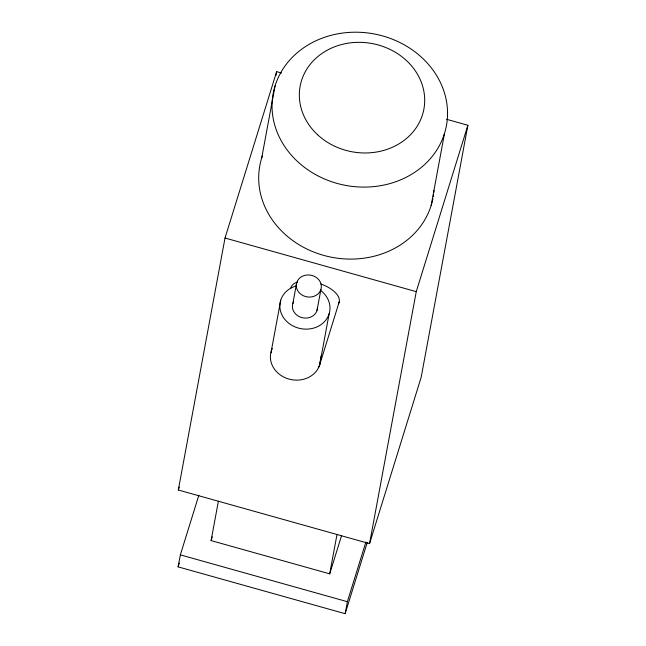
<?xml version="1.0" encoding="UTF-8"?>
<svg xmlns="http://www.w3.org/2000/svg" width="646" height="646" viewBox="0 0 646 646"><rect width="100%" height="100%" fill="white"/><g stroke="black" fill="none" stroke-linecap="round" stroke-linejoin="round"><path stroke-width="0.97" d="M318.276 367.679A25.17 12.137 17.2 0 0 319.681 364.804L321.119 356.019M446.523 119.276L467.882 125.267L421.176 377.248L369.552 543.633L178.32 490.007L225.018 238.027L276.649 71.641L281.503 73.006M367.243 542.487L345.15 613.7L178.118 566.865L180.347 554.866L198.863 495.199M275.907 75.614L276.649 71.641M261.727 157.89L275.067 85.894M341.556 535.631L329.702 573.85L211.089 540.589L218.396 501.143M280.719 300.228L271.263 351.23A25.17 12.137 17.2 0 0 271.183 352.853M292.824 303.628L296.716 282.625M317.024 310.411L320.917 289.416A12.589 11.006 10.5 0 0 305.59 275.204A12.589 11.006 10.5 0 0 299.938 293.445A12.589 11.006 10.5 0 0 320.917 289.416M272.297 348.452L271.263 351.23A25.17 22.012 10.5 0 0 288.94 379.073A25.17 22.012 10.5 0 0 319.681 364.804L329.129 313.811M329.702 573.85L337.01 534.404M345.15 613.7L347.37 601.701L365.886 542.034M431.173 205.404L444.513 133.407A88.098 77.052 10.5 0 0 337.236 33.931A88.098 77.052 10.5 0 0 297.62 161.605A88.098 77.052 10.5 0 0 444.513 133.407M369.552 543.633L416.25 291.645L467.882 125.267M178.32 490.007L179.217 487.116M178.118 566.865L179.313 563.013M211.089 540.589L212.276 536.769M319.681 364.804L339.287 301.617M225.018 238.027L416.25 291.645M180.347 554.866L347.37 601.701M320.594 290.434A25.17 22.012 10.5 0 1 321.474 324.324A25.17 22.012 10.5 0 1 283.505 317.598A25.17 22.012 10.5 0 1 295.811 286.041M317.461 307.569A12.589 11.006 10.5 0 1 302.183 317.687A12.589 11.006 10.5 0 1 293.575 301.844M290.87 288.043A25.17 12.137 17.2 0 1 297.669 282.003M320.884 283.982A25.17 12.137 17.2 0 1 338.383 303.838M432.909 198.572A88.098 77.052 10.5 0 1 326.416 256.107A88.098 77.052 10.5 0 1 262.316 156.074M434.007 190.546A88.098 77.052 10.5 0 1 433.821 192.565M433.579 194.575A88.098 77.052 10.5 0 1 433.272 196.578M317.606 134.764A62.928 55.039 10.5 0 0 422.532 114.625A62.928 55.039 10.5 0 0 345.909 43.565A62.928 55.039 10.5 0 0 317.606 134.764"/></g></svg>
